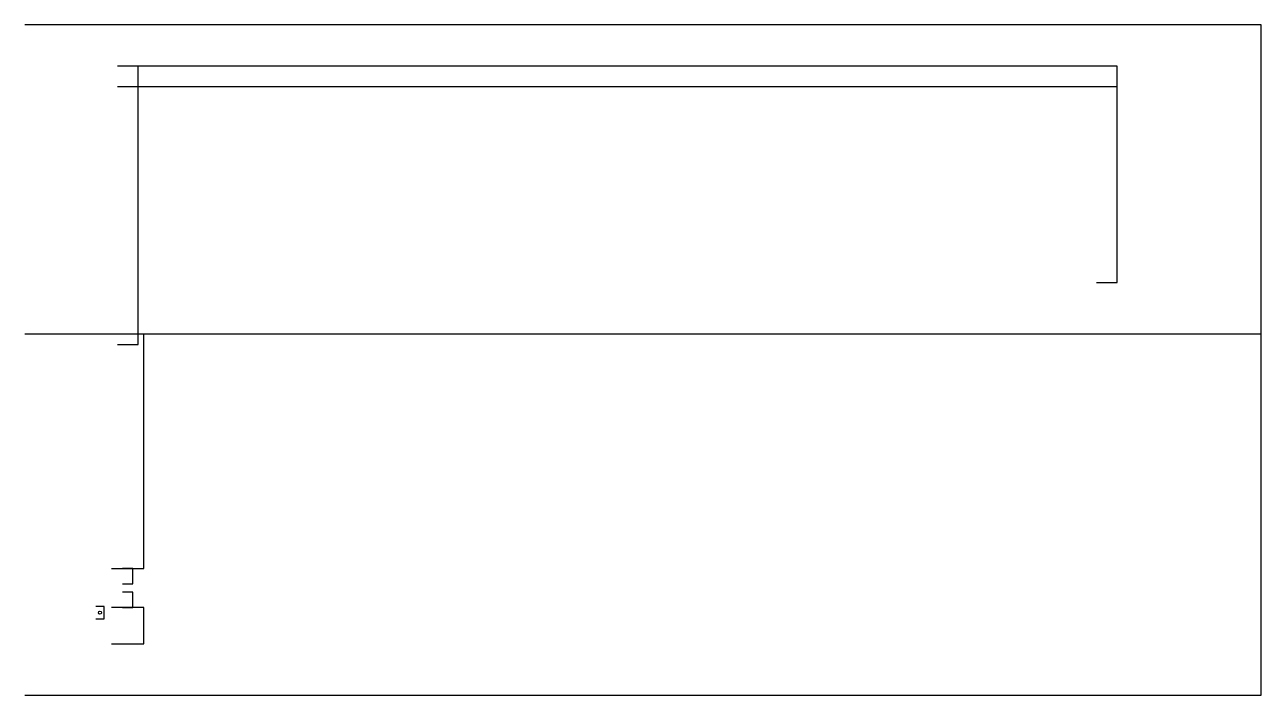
# Model space of a CAD drawing. Header units: millimetres. Extents: x 0 to 120, y 0 to 65.
import ezdxf

# ---------------------------------------------------------------- set-up
doc = ezdxf.new("R2010")
doc.units = ezdxf.units.MM

msp = doc.modelspace()

# ---------------------------------------------------------------- linework, layer by layer
for points in [[(0, 0), (120, 0), (120, 65), (0, 65)], [(9, 34), (11, 34), (11, 61), (9, 61)], [(9, 59), (106, 59), (106, 61), (9, 61)], [(104, 40), (106, 40), (106, 61), (104, 61)], [(0, 0), (120, 0), (120, 35), (0, 35)], [(8.43165, 12.3), (11.56835, 12.3), (11.56835, 35), (8.43165, 35)], [(9.5, 10.8), (10.5, 10.8), (10.5, 12.3), (9.5, 12.3)], [(9.5, 8.5), (10.5, 8.5), (10.5, 10), (9.5, 10)], [(6.9, 7.4), (7.7, 7.4), (7.7, 8.6), (6.9, 8.6)], [(8.43165, 5), (11.56835, 5), (11.56835, 8.5), (8.43165, 8.5)]]:
    msp.add_lwpolyline(points)
at = {"layer": 'PTH_DRILL'}
msp.add_circle((7.3, 8), 0.15, dxfattribs=at)

doc.saveas('drawing.dxf')
